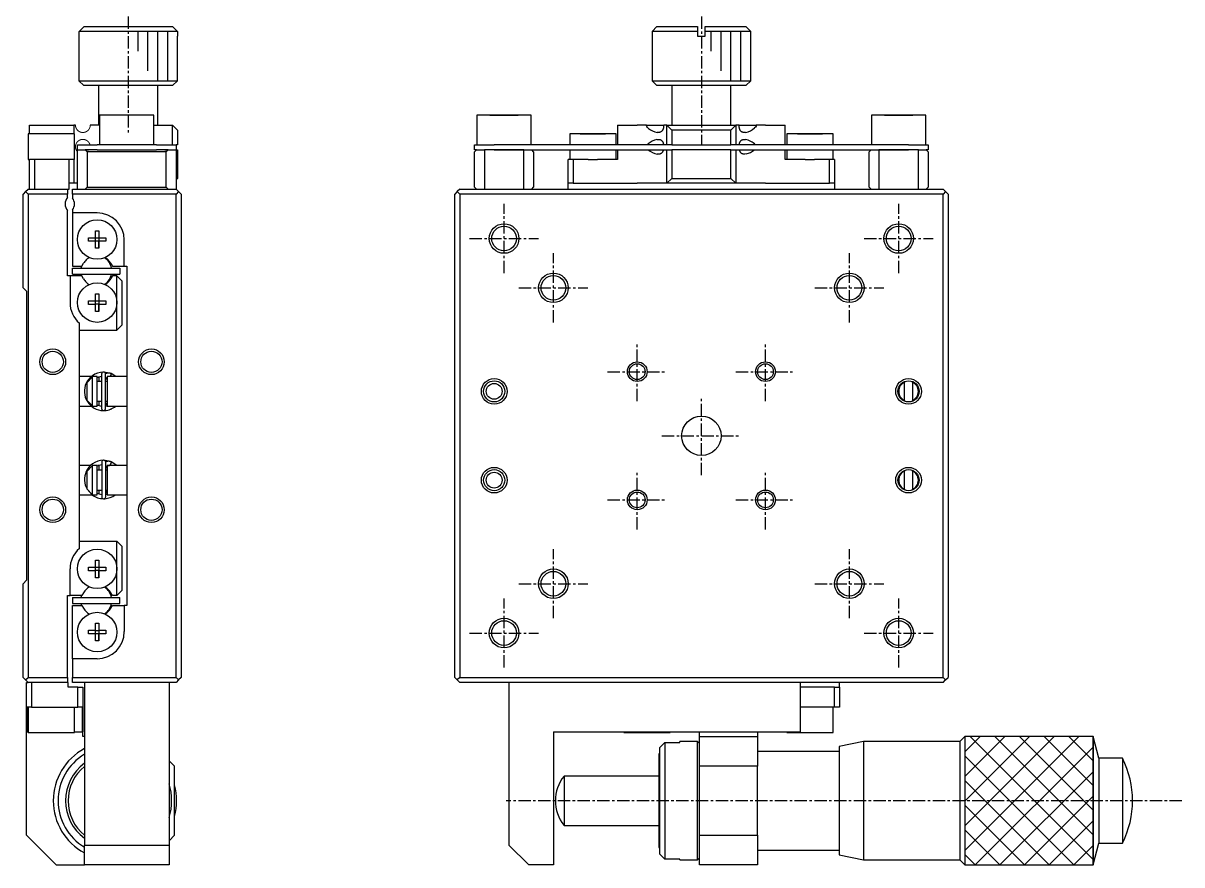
# Model space of a CAD drawing. Extents: x 10 to 350, y 10 to 236.
# Drawn here: x 94 to 211.4, y 107.5 to 192.8 of the extents above; entities that cross this region are included whole.
import ezdxf

# ---------------------------------------------------------------- set-up
doc = ezdxf.new("R2010")
doc.units = 0
doc.linetypes.add('CENTER', pattern=[2, 1.25, -0.25, 0.25, -0.25])
doc.layers.get('0').update_dxf_attribs({"linetype": 'CONTINUOUS'})
doc.layers.add('CENTER', color=1, linetype='CENTER')

msp = doc.modelspace()

# ---------------------------------------------------------------- linework, layer by layer
at = {"color": 7, "linetype": 'CONTINUOUS'}
for p, q in [((99.65, 191.5), (99.666026, 191.5)), ((99.65, 191.5), (99.65, 187)), ((99.666026, 192), (100.167813, 192.5)), ((99.666026, 191.5), (99.666026, 192)), ((109.633974, 192), (99.666026, 192)), ((100.167813, 192.5), (109.132187, 192.5)), ((109.132187, 192.5), (109.633974, 192)), ((109.633974, 192), (109.633974, 191.5)), ((109.633974, 191.5), (109.65, 191.5)), ((109.65, 187), (109.65, 191.5)), ((158.244926, 192.5), (157.744926, 192)), ((162.344926, 192), (157.744926, 192)), ((157.744926, 192), (157.744926, 187)), ((158.244926, 192.5), (162.344926, 192.5)), ((158.244926, 192.5), (162.344926, 192.5)), ((162.344926, 192.5), (162.344926, 192)), ((162.344926, 192), (162.344926, 191.5)), ((162.344926, 191.5), (163.144926, 191.5)), ((162.344926, 191.5), (163.144926, 191.5)), ((163.144926, 192.5), (167.244926, 192.5)), ((163.144926, 192.5), (167.244926, 192.5)), ((163.144926, 192), (163.144926, 192.5)), ((167.744926, 192), (163.144926, 192)), ((163.144926, 191.5), (163.144926, 192)), ((167.744926, 192), (167.244926, 192.5)), ((167.744926, 187), (167.744926, 192)), ((99.65, 187), (109.65, 187)), ((99.65, 187), (100.15, 186.5)), ((109.15, 186.5), (109.65, 187)), ((157.744926, 187), (167.744926, 187)), ((157.744926, 187), (158.244926, 186.5)), ((167.244926, 186.5), (167.744926, 187)), ((109.15, 186.5), (100.15, 186.5)), ((101.65, 186.5), (101.65, 182.5)), ((107.65, 182.5), (107.65, 186.5)), ((167.244926, 186.5), (158.244926, 186.5)), ((159.744926, 186.5), (159.744926, 182.5)), ((165.744926, 182.5), (165.744926, 186.5)), ((107.25, 183.5), (101.75, 183.5)), ((101.75, 183.5), (101.75, 180.5)), ((107.25, 180.5), (107.25, 183.5)), ((142.744926, 183.5), (139.994926, 183.5)), ((145.494926, 183.5), (139.994926, 183.5)), ((139.994926, 183.5), (139.994926, 180.5)), ((142.023238, 183.5), (141.30155, 183.5)), ((141.30155, 183.5), (142.023238, 183.5)), ((143.466614, 183.5), (142.023238, 183.5)), ((142.023238, 183.5), (143.466614, 183.5)), ((145.494926, 183.5), (142.744926, 183.5)), ((144.188302, 183.5), (143.466614, 183.5)), ((143.466614, 183.5), (144.188302, 183.5)), ((145.494926, 180.5), (145.494926, 183.5)), ((182.744926, 183.5), (179.994926, 183.5)), ((185.494926, 183.5), (179.994926, 183.5)), ((179.994926, 183.5), (179.994926, 180.5)), ((182.023238, 183.5), (181.30155, 183.5)), ((181.30155, 183.5), (182.023238, 183.5)), ((183.466614, 183.5), (182.023238, 183.5)), ((182.023238, 183.5), (183.466614, 183.5)), ((185.494926, 183.5), (182.744926, 183.5)), ((184.188302, 183.5), (183.466614, 183.5)), ((183.466614, 183.5), (184.188302, 183.5)), ((185.494926, 180.5), (185.494926, 183.5)), ((94.65, 182.5), (99.15, 182.5)), ((94.65, 181.6), (94.65, 182.5)), ((99.15, 182.5), (99.15, 181.6)), ((99.3, 182.5), (99.15, 182.5)), ((101.75, 182.5), (100.8, 182.5)), ((107.25, 182.5), (109.15, 182.5)), ((109.15, 180.5), (109.15, 182.5)), ((109.65, 182), (109.15, 182.5)), ((154.244926, 182.5), (154.244926, 180.5)), ((154.244926, 182.5), (156.244926, 182.5)), ((157.181676, 182.5), (156.244926, 182.5)), ((157.181676, 182.5), (158.924012, 182.5)), ((157.186605, 182.450687), (157.181676, 182.5)), ((157.226096, 182.350822), (157.186605, 182.450687)), ((157.295606, 182.258313), (157.226096, 182.350822)), ((157.389145, 182.169437), (157.295606, 182.258313)), ((158.845345, 182.055471), (158.837077, 182.036691)), ((158.853212, 182.074803), (158.845345, 182.055471)), ((158.860895, 182.095281), (158.853212, 182.074803)), ((158.868149, 182.116312), (158.860895, 182.095281)), ((158.874965, 182.137861), (158.868149, 182.116312)), ((158.881277, 182.159673), (158.874965, 182.137861)), ((158.88716, 182.181956), (158.881277, 182.159673)), ((158.892609, 182.20467), (158.88716, 182.181956)), ((158.897585, 182.22761), (158.892609, 182.20467)), ((158.902136, 182.250932), (158.897585, 182.22761)), ((158.906256, 182.274591), (158.902136, 182.250932)), ((158.910019, 182.299068), (158.906256, 182.274591)), ((158.913336, 182.323847), (158.910019, 182.299068)), ((158.916204, 182.348876), (158.913336, 182.323847)), ((158.918599, 182.373835), (158.916204, 182.348876)), ((158.920557, 182.398985), (158.918599, 182.373835)), ((158.922077, 182.424272), (158.920557, 182.398985)), ((158.923151, 182.449452), (158.922077, 182.424272)), ((158.923797, 182.474712), (158.923151, 182.449452)), ((158.924012, 182.5), (158.923797, 182.474712)), ((159.244926, 182.5), (158.924012, 182.5)), ((159.244926, 180.5), (159.244926, 182.5)), ((159.744926, 182), (159.244926, 182.5)), ((159.244926, 182.5), (161.494926, 182.5)), ((161.494926, 182.5), (163.994926, 182.5)), ((163.994926, 182.5), (166.244926, 182.5)), ((166.244926, 182.5), (165.744926, 182)), ((166.244926, 182.5), (166.244926, 180.5)), ((166.56584, 182.5), (166.244926, 182.5)), ((166.56584, 182.5), (168.308176, 182.5)), ((166.566241, 182.465506), (166.56584, 182.5)), ((166.567441, 182.431104), (166.566241, 182.465506)), ((166.569416, 182.39724), (166.567441, 182.431104)), ((166.572176, 182.363642), (166.569416, 182.39724)), ((166.574305, 182.342761), (166.572176, 182.363642)), ((166.576741, 182.322039), (166.574305, 182.342761)), ((166.580439, 182.294903), (166.576741, 182.322039)), ((166.584676, 182.268115), (166.580439, 182.294903)), ((166.58945, 182.241743), (166.584676, 182.268115)), ((166.594702, 182.216092), (166.58945, 182.241743)), ((166.600481, 182.190909), (166.594702, 182.216092)), ((166.60678, 182.166252), (166.600481, 182.190909)), ((166.611813, 182.148239), (166.60678, 182.166252)), ((166.617133, 182.130548), (166.611813, 182.148239)), ((166.624261, 182.108688), (166.617133, 182.130548)), ((166.631846, 182.087379), (166.624261, 182.108688)), ((166.639879, 182.066658), (166.631846, 182.087379)), ((166.648796, 182.045549), (166.639879, 182.066658)), ((166.658203, 182.025118), (166.648796, 182.045549)), ((168.227618, 182.297867), (168.14294, 182.206704)), ((168.284539, 182.391581), (168.227618, 182.297867)), ((168.308176, 182.5), (168.284539, 182.391581)), ((169.244926, 182.5), (168.308176, 182.5)), ((169.244926, 182.5), (171.244926, 182.5)), ((171.244926, 180.5), (171.244926, 182.5)), ((99.2, 181.6), (94.5, 181.6)), ((94.5, 181.6), (94.5, 179)), ((99.2, 179), (99.2, 181.6)), ((109.65, 182), (109.65, 180.5)), ((151.744926, 181.6), (149.394926, 181.6)), ((154.094926, 181.6), (149.394926, 181.6)), ((149.394926, 181.6), (149.394926, 180.5)), ((151.109841, 181.6), (150.474755, 181.6)), ((150.474755, 181.6), (151.109841, 181.6)), ((152.380011, 181.6), (151.109841, 181.6)), ((151.109841, 181.6), (152.380011, 181.6)), ((154.094926, 181.6), (151.744926, 181.6)), ((153.015097, 181.6), (152.380011, 181.6)), ((152.380011, 181.6), (153.015097, 181.6)), ((154.094926, 180.5), (154.094926, 181.6)), ((158.225912, 181.034243), (158.349456, 181.049037)), ((158.387287, 181.75), (158.261449, 181.759854)), ((158.349456, 181.049037), (158.387266, 181.05)), ((158.387266, 181.05), (158.397626, 181.049925)), ((158.396054, 181.750053), (158.387287, 181.75)), ((158.42825, 181.751208), (158.396054, 181.750053)), ((158.397626, 181.049925), (158.444622, 181.047591)), ((158.459745, 181.753911), (158.42825, 181.751208)), ((158.444622, 181.047591), (158.479575, 181.043515)), ((158.49063, 181.758233), (158.459745, 181.753911)), ((158.479575, 181.043515), (158.513724, 181.037343)), ((158.520613, 181.76419), (158.49063, 181.758233)), ((158.513724, 181.037343), (158.53929, 181.031135)), ((158.549904, 181.771877), (158.520613, 181.76419)), ((158.53929, 181.031135), (158.564322, 181.023592)), ((158.578206, 181.781273), (158.549904, 181.771877)), ((158.564322, 181.023592), (158.588768, 181.014676)), ((158.60573, 181.792502), (158.578206, 181.781273)), ((158.588768, 181.014676), (158.612928, 181.004187)), ((158.632288, 181.805552), (158.60573, 181.792502)), ((158.612928, 181.004187), (158.636424, 180.9922)), ((158.656545, 181.819634), (158.632288, 181.805552)), ((158.636424, 180.9922), (158.659522, 180.978482)), ((158.679981, 181.835474), (158.656545, 181.819634)), ((158.659522, 180.978482), (158.681863, 180.963149)), ((158.702471, 181.853041), (158.679981, 181.835474)), ((158.681863, 180.963149), (158.703513, 180.946085)), ((158.72406, 181.872414), (158.702471, 181.853041)), ((158.703513, 180.946085), (158.720262, 180.931188)), ((158.720262, 180.931188), (158.736458, 180.915195)), ((158.744503, 181.893392), (158.72406, 181.872414)), ((158.736458, 180.915195), (158.752068, 180.898113)), ((158.763984, 181.916165), (158.744503, 181.893392)), ((158.752068, 180.898113), (158.767297, 180.879657)), ((158.777068, 181.933231), (158.763984, 181.916165)), ((158.767297, 180.879657), (158.781893, 180.860076)), ((158.789651, 181.951182), (158.777068, 181.933231)), ((158.801713, 181.969995), (158.789651, 181.951182)), ((158.814129, 181.991253), (158.801713, 181.969995)), ((158.825924, 182.013499), (158.814129, 181.991253)), ((158.837077, 182.036691), (158.825924, 182.013499)), ((159.744926, 182), (159.744926, 180.5)), ((165.744926, 182), (159.744926, 182)), ((165.744926, 180.5), (165.744926, 182)), ((166.668088, 182.005401), (166.658203, 182.025118)), ((166.679144, 181.985189), (166.668088, 182.005401)), ((166.690732, 181.965809), (166.679144, 181.985189)), ((166.702836, 181.947286), (166.690732, 181.965809)), ((166.712507, 181.933608), (166.702836, 181.947286)), ((166.711633, 180.865194), (166.720764, 180.87736)), ((166.722474, 181.920445), (166.712507, 181.933608)), ((166.720764, 180.87736), (166.73987, 180.900494)), ((166.739372, 181.900069), (166.722474, 181.920445)), ((166.757021, 181.881077), (166.739372, 181.900069)), ((166.73987, 180.900494), (166.759952, 180.921868)), ((166.775271, 181.863581), (166.757021, 181.881077)), ((166.759952, 180.921868), (166.780945, 180.941459)), ((166.794211, 181.84744), (166.775271, 181.863581)), ((166.780945, 180.941459), (166.803129, 180.959516)), ((166.813664, 181.832749), (166.794211, 181.84744)), ((166.803129, 180.959516), (166.826193, 180.975801)), ((166.833743, 181.819361), (166.813664, 181.832749)), ((166.826193, 180.975801), (166.850069, 180.99033)), ((166.854296, 181.807323), (166.833743, 181.819361)), ((166.850069, 180.99033), (166.867813, 180.99976)), ((166.875414, 181.796527), (166.854296, 181.807323)), ((166.867813, 180.99976), (166.885949, 181.008312)), ((166.893112, 181.788592), (166.875414, 181.796527)), ((166.885949, 181.008312), (166.908625, 181.017599)), ((166.911156, 181.781454), (166.893112, 181.788592)), ((166.908625, 181.017599), (166.931842, 181.025639)), ((166.935599, 181.77319), (166.911156, 181.781454)), ((166.931842, 181.025639), (166.955556, 181.032462)), ((166.960602, 181.766255), (166.935599, 181.77319)), ((166.955556, 181.032462), (166.986892, 181.039538)), ((166.986117, 181.760612), (166.960602, 181.766255)), ((167.025029, 181.754504), (166.986117, 181.760612)), ((166.986892, 181.039538), (167.018968, 181.04473)), ((167.018968, 181.04473), (167.050078, 181.047992)), ((167.064932, 181.751016), (167.025029, 181.754504)), ((167.050078, 181.047992), (167.081763, 181.049696)), ((167.102526, 181.75), (167.064932, 181.751016)), ((167.081763, 181.049696), (167.102605, 181.05)), ((167.105551, 181.750006), (167.102526, 181.75)), ((167.102605, 181.05), (167.213532, 181.042243)), ((167.220837, 181.758759), (167.105551, 181.750006)), ((173.744926, 181.6), (171.394926, 181.6)), ((176.094926, 181.6), (171.394926, 181.6)), ((171.394926, 181.6), (171.394926, 180.5)), ((173.109841, 181.6), (172.474755, 181.6)), ((172.474755, 181.6), (173.109841, 181.6)), ((174.380011, 181.6), (173.109841, 181.6)), ((173.109841, 181.6), (174.380011, 181.6)), ((176.094926, 181.6), (173.744926, 181.6)), ((175.015097, 181.6), (174.380011, 181.6)), ((174.380011, 181.6), (175.015097, 181.6)), ((176.094926, 180.5), (176.094926, 181.6)), ((99.5, 180), (99.5, 180.5)), ((99.5, 180.5), (101.5, 180.5)), ((99.5, 176), (99.5, 180)), ((99.5, 180), (100.3, 180)), ((100.5, 179.8), (100.3, 180)), ((100.3, 180), (100.62822, 180)), ((100.62822, 180), (100.3, 180)), ((100.5, 179.8), (100.5, 176.2)), ((108.5, 179.8), (100.5, 179.8)), ((101.5, 180), (100.62822, 180)), ((107.5, 180.5), (101.5, 180.5)), ((101.5, 180), (107.5, 180)), ((107.5, 180.5), (109.5, 180.5)), ((108.37178, 180), (107.5, 180)), ((108.37178, 180), (108.7, 180)), ((108.7, 180), (108.37178, 180)), ((108.7, 180), (108.5, 179.8)), ((108.5, 176.2), (108.5, 179.8)), ((108.7, 180), (109.5, 180)), ((109.5, 180.5), (109.5, 180)), ((109.65, 180.5), (109.5, 180.5)), ((109.5, 180), (109.5, 176)), ((109.5, 180), (109.65, 180)), ((109.65, 180), (109.65, 177.1)), ((139.744926, 180), (139.744926, 180.5)), ((139.744926, 180.5), (141.744926, 180.5)), ((139.944926, 180), (139.744926, 179.8)), ((139.944926, 180), (139.744926, 180)), ((139.744926, 176.2), (139.744926, 179.8)), ((139.944926, 180), (140.744926, 180)), ((140.744926, 180), (140.744926, 176)), ((141.744926, 180), (140.744926, 180)), ((141.744926, 180), (140.744926, 180)), ((159.594926, 180.5), (141.744926, 180.5)), ((144.744926, 180), (141.744926, 180)), ((141.744926, 180), (144.744926, 180)), ((144.744926, 176), (144.744926, 180)), ((144.744926, 180), (159.594926, 180)), ((145.744926, 179.8), (145.544926, 180)), ((145.744926, 179.8), (145.744926, 176.2)), ((149.394926, 180), (149.394926, 179)), ((154.094926, 179), (154.094926, 180)), ((154.244926, 180), (154.244926, 179)), ((157.260636, 180.500064), (157.344308, 180.590867)), ((158.75927, 179.710385), (158.739921, 179.688445)), ((158.777676, 179.734066), (158.75927, 179.710385)), ((158.795081, 179.759443), (158.777676, 179.734066)), ((158.781893, 180.860076), (158.796049, 180.839046)), ((158.807283, 179.779278), (158.795081, 179.759443)), ((158.796049, 180.839046), (158.809524, 180.81687)), ((158.818916, 179.80002), (158.807283, 179.779278)), ((158.809524, 180.81687), (158.82229, 180.79359)), ((158.830369, 179.822472), (158.818916, 179.80002)), ((158.82229, 180.79359), (158.834003, 180.76993)), ((158.841195, 179.845866), (158.830369, 179.822472)), ((158.834003, 180.76993), (158.845033, 180.74526)), ((158.851375, 179.870151), (158.841195, 179.845866)), ((158.845033, 180.74526), (158.855361, 180.719639)), ((158.860752, 179.894882), (158.851375, 179.870151)), ((158.855361, 180.719639), (158.865163, 180.692565)), ((158.869494, 179.920416), (158.860752, 179.894882)), ((158.865163, 180.692565), (158.874223, 180.664578)), ((158.877462, 179.94626), (158.869494, 179.920416)), ((158.874223, 180.664578), (158.882695, 180.63514)), ((158.884812, 179.972811), (158.877462, 179.94626)), ((158.882695, 180.63514), (158.890388, 180.604852)), ((158.891532, 180), (158.884812, 179.972811)), ((158.890388, 180.604852), (158.897291, 180.573817)), ((158.897291, 180.573817), (158.902042, 180.549576)), ((158.902042, 180.549576), (158.90633, 180.524953)), ((158.90633, 180.524953), (158.910153, 180.5)), ((159.244926, 176.6), (159.244926, 180)), ((159.744926, 180.5), (159.594926, 180.5)), ((159.594926, 180), (159.744926, 180)), ((159.744926, 180.5), (165.744926, 180.5)), ((159.744926, 180), (159.744926, 177.1)), ((165.744926, 180), (159.744926, 180)), ((165.894926, 180.5), (165.744926, 180.5)), ((165.744926, 177.1), (165.744926, 180)), ((165.744926, 180), (165.894926, 180)), ((183.744926, 180.5), (165.894926, 180.5)), ((165.894926, 180), (180.744926, 180)), ((166.244926, 180), (166.244926, 176.6)), ((166.579699, 180.5), (166.582609, 180.51929)), ((166.582609, 180.51929), (166.585795, 180.538384)), ((166.585795, 180.538384), (166.590294, 180.562591)), ((166.590294, 180.562591), (166.59525, 180.586422)), ((166.59525, 180.586422), (166.600659, 180.609827)), ((166.606387, 179.96772), (166.59832, 180)), ((166.600659, 180.609827), (166.606616, 180.633135)), ((166.615338, 179.936374), (166.606387, 179.96772)), ((166.606616, 180.633135), (166.613041, 180.655959)), ((166.613041, 180.655959), (166.619927, 180.678253)), ((166.622165, 179.914917), (166.615338, 179.936374)), ((166.619927, 180.678253), (166.625715, 180.695544)), ((166.629424, 179.893984), (166.622165, 179.914917)), ((166.625715, 180.695544), (166.631792, 180.712478)), ((166.639158, 179.868451), (166.629424, 179.893984)), ((166.631792, 180.712478), (166.637937, 180.728491)), ((166.637937, 180.728491), (166.644347, 180.74415)), ((166.649568, 179.843806), (166.639158, 179.868451)), ((166.644347, 180.74415), (166.652956, 180.763703)), ((166.660635, 179.82011), (166.649568, 179.843806)), ((166.652956, 180.763703), (166.661996, 180.782646)), ((166.672125, 179.797811), (166.660635, 179.82011)), ((166.661996, 180.782646), (166.671457, 180.800953)), ((166.671457, 180.800953), (166.686635, 180.827535)), ((166.684238, 179.776456), (166.672125, 179.797811)), ((166.696952, 179.756085), (166.684238, 179.776456)), ((166.686635, 180.827535), (166.702754, 180.852594)), ((166.707244, 179.740936), (166.696952, 179.756085)), ((166.702754, 180.852594), (166.711633, 180.865194)), ((166.717888, 179.726389), (166.707244, 179.740936)), ((166.729201, 179.712057), (166.717888, 179.726389)), ((166.740871, 179.698369), (166.729201, 179.712057)), ((166.756091, 179.682026), (166.740871, 179.698369)), ((171.244926, 179), (171.244926, 180)), ((171.394926, 180), (171.394926, 179)), ((176.094926, 179), (176.094926, 180)), ((179.944926, 180), (179.744926, 179.8)), ((179.744926, 176.2), (179.744926, 179.8)), ((180.744926, 180), (180.744926, 176)), ((183.744926, 180), (180.744926, 180)), ((180.744926, 180), (183.744926, 180)), ((183.744926, 180.5), (185.744926, 180.5)), ((184.744926, 180), (183.744926, 180)), ((184.744926, 180), (183.744926, 180)), ((184.744926, 176), (184.744926, 180)), ((184.744926, 180), (185.544926, 180)), ((185.744926, 179.8), (185.544926, 180)), ((185.744926, 180), (185.544926, 180)), ((185.744926, 180.5), (185.744926, 180)), ((185.744926, 179.8), (185.744926, 176.2)), ((94.5, 179), (94.65, 179)), ((94.65, 176), (94.65, 179)), ((95.15, 179), (94.65, 179)), ((95.15, 179), (95.15, 176)), ((98.65, 179), (95.15, 179)), ((98.65, 176.6), (98.65, 179)), ((99.15, 179), (98.65, 179)), ((99.15, 179), (99.2, 179)), ((99.15, 179), (99.15, 176.6)), ((149.244926, 176.6), (149.244926, 179)), ((149.744926, 179), (149.244926, 179)), ((149.744926, 179), (149.744926, 176.6)), ((151.262743, 179), (149.744926, 179)), ((151.262743, 179), (152.227109, 179)), ((154.244926, 179), (152.227109, 179)), ((158.387323, 179.55), (158.270263, 179.558584)), ((158.419251, 179.550728), (158.387323, 179.55)), ((158.4545, 179.553346), (158.419251, 179.550728)), ((158.488515, 179.557881), (158.4545, 179.553346)), ((158.521741, 179.56445), (158.488515, 179.557881)), ((158.553957, 179.573098), (158.521741, 179.56445)), ((158.575193, 179.580173), (158.553957, 179.573098)), ((158.595993, 179.588277), (158.575193, 179.580173)), ((158.622684, 179.600567), (158.595993, 179.588277)), ((158.648547, 179.614748), (158.622684, 179.600567)), ((158.673501, 179.630857), (158.648547, 179.614748)), ((158.691369, 179.644059), (158.673501, 179.630857)), ((158.708699, 179.65836), (158.691369, 179.644059)), ((158.724569, 179.672903), (158.708699, 179.65836)), ((158.739921, 179.688445), (158.724569, 179.672903)), ((166.771856, 179.666703), (166.756091, 179.682026)), ((166.788139, 179.652407), (166.771856, 179.666703)), ((166.813161, 179.633107), (166.788139, 179.652407)), ((166.839231, 179.615989), (166.813161, 179.633107)), ((166.867386, 179.600454), (166.839231, 179.615989)), ((166.894444, 179.588033), (166.867386, 179.600454)), ((166.922316, 179.577488), (166.894444, 179.588033)), ((166.950699, 179.568827), (166.922316, 179.577488)), ((166.979783, 179.561885), (166.950699, 179.568827)), ((167.009214, 179.556643), (166.979783, 179.561885)), ((167.039243, 179.552958), (167.009214, 179.556643)), ((167.069599, 179.550776), (167.039243, 179.552958)), ((167.100466, 179.550003), (167.069599, 179.550776)), ((167.102516, 179.55), (167.100466, 179.550003)), ((167.144891, 179.551199), (167.102516, 179.55)), ((167.282101, 179.569236), (167.144891, 179.551199)), ((173.262743, 179), (171.244926, 179)), ((173.262743, 179), (174.227109, 179)), ((175.744926, 179), (174.227109, 179)), ((175.744926, 176.6), (175.744926, 179)), ((176.244926, 179), (175.744926, 179)), ((176.244926, 179), (176.244926, 176.6)), ((98.65, 176), (98.65, 176.6)), ((99.15, 176.6), (98.65, 176.6)), ((99.5, 176.6), (99.15, 176.6)), ((100.3, 176), (100.5, 176.2)), ((100.5, 176.2), (108.5, 176.2)), ((108.5, 176.2), (108.7, 176)), ((109.5, 176.95), (109.65, 177.1)), ((139.744926, 176.2), (139.944926, 176)), ((145.544926, 176), (145.744926, 176.2)), ((149.744926, 176.6), (149.244926, 176.6)), ((149.244926, 176), (149.244926, 176.6)), ((149.744926, 176.6), (156.244926, 176.6)), ((159.244926, 176.6), (156.244926, 176.6)), ((159.244926, 176.6), (159.744926, 177.1)), ((166.244926, 176.6), (159.244926, 176.6)), ((159.744926, 177.1), (165.744926, 177.1)), ((165.744926, 177.1), (166.244926, 176.6)), ((169.244926, 176.6), (166.244926, 176.6)), ((169.244926, 176.6), (175.744926, 176.6)), ((176.244926, 176.6), (175.744926, 176.6)), ((176.244926, 176.6), (176.244926, 176)), ((179.744926, 176.2), (179.944926, 176)), ((185.544926, 176), (185.744926, 176.2)), ((94.25, 175.75), (94, 175.5)), ((94, 166), (94, 175.5)), ((94.25, 175.75), (94.5, 176)), ((94.5, 175.5), (94.25, 175.75)), ((94.5, 176), (98.5, 176)), ((94.5, 175.5), (94.5, 126.5)), ((98.5, 175.5), (94.5, 175.5)), ((98.5, 176), (98.65, 176)), ((98.5, 176), (98.5, 175.5)), ((98.5, 175.161438), (98.5, 175.5)), ((99, 176), (109.5, 176)), ((99, 175.5), (99, 176)), ((99, 175.5), (99, 175.1)), ((109.5, 175.5), (99, 175.5)), ((109.5, 176), (109.75, 175.75)), ((109.75, 175.75), (109.5, 175.5)), ((109.5, 126.5), (109.5, 175.5)), ((110, 175.5), (109.75, 175.75)), ((110, 175.5), (110, 126.5)), ((137.994926, 175.75), (137.744926, 175.5)), ((137.744926, 126.5), (137.744926, 175.5)), ((138.244926, 176), (137.994926, 175.75)), ((138.244926, 175.5), (137.994926, 175.75)), ((138.244926, 176), (140.744926, 176)), ((187.244926, 175.5), (138.244926, 175.5)), ((138.244926, 175.5), (138.244926, 126.5)), ((140.744926, 176), (144.744926, 176)), ((140.744926, 176), (144.744926, 176)), ((144.744926, 176), (180.744926, 176)), ((180.744926, 176), (184.744926, 176)), ((180.744926, 176), (184.744926, 176)), ((184.744926, 176), (187.244926, 176)), ((187.494926, 175.75), (187.244926, 176)), ((187.494926, 175.75), (187.244926, 175.5)), ((187.244926, 126.5), (187.244926, 175.5)), ((187.744926, 175.5), (187.494926, 175.75)), ((187.744926, 175.5), (187.744926, 126.5)), ((98.5, 167.2), (98.5, 173.838562)), ((99, 173.9), (99, 173.6)), ((101.5, 173.6), (99, 173.6)), ((99, 173.6), (99, 168.2)), ((101.32, 171.786361), (101.68, 171.786361)), ((101.32, 171.08), (101.32, 171.786361)), ((101.68, 171.786361), (101.68, 171.08)), ((101.68, 171.786361), (101.68, 171.08)), ((100.613639, 171.08), (101.32, 171.08)), ((100.613639, 170.72), (100.613639, 171.08)), ((101.32, 170.72), (100.613639, 170.72)), ((101.330372, 171.069628), (101.32, 171.08)), ((101.330372, 170.730372), (101.32, 170.72)), ((101.32, 170.013639), (101.32, 170.72)), ((101.330372, 170.730372), (101.330372, 171.069628)), ((101.330372, 171.069628), (101.669628, 171.069628)), ((101.669628, 170.730372), (101.330372, 170.730372)), ((101.669628, 171.069628), (101.68, 171.08)), ((101.669628, 171.069628), (101.669628, 170.730372)), ((101.669628, 170.730372), (101.68, 170.72)), ((101.68, 171.08), (102.386361, 171.08)), ((101.68, 170.72), (101.68, 170.013639)), ((102.386361, 170.72), (101.68, 170.72)), ((101.68, 170.013639), (101.68, 170.72)), ((102.386361, 171.08), (102.386361, 170.72)), ((104.25, 168.2), (104.25, 170.85)), ((101.68, 170.013639), (101.32, 170.013639)), ((99, 168.2), (99.955588, 168.2)), ((99, 168), (103.8, 168)), ((99, 167.4), (99, 168)), ((99.955588, 168.2), (100.125185, 168.49375)), ((102.874815, 168.49375), (103.044412, 168.2)), ((103.044412, 168.2), (104.25, 168.2)), ((103.8, 168), (103.8, 167.4)), ((104.25, 168.2), (104.5, 168.2)), ((104.5, 168.2), (104.5, 166)), ((98.75, 167.2), (98.5, 167.2)), ((98.75, 167.2), (98.75, 164.5)), ((99.955588, 167.2), (98.75, 167.2)), ((99, 167.4), (103.8, 167.4)), ((100.125185, 166.90625), (99.955588, 167.2)), ((103.044412, 167.2), (102.874815, 166.90625)), ((103.5, 167.2), (103.044412, 167.2)), ((103.5, 164.5), (103.5, 167.2)), ((103.5, 167.2), (104, 166.7)), ((94, 166), (94.35, 165.65)), ((94.35, 165.65), (94.35, 136.35)), ((104, 166.7), (104, 162.2)), ((104.5, 166), (104.5, 133.8)), ((100.613639, 164.68), (101.32, 164.68)), ((100.613639, 164.32), (100.613639, 164.68)), ((101.32, 165.386361), (101.68, 165.386361)), ((101.32, 164.68), (101.32, 165.386361)), ((101.330372, 164.669628), (101.32, 164.68)), ((101.330372, 164.330372), (101.330372, 164.669628)), ((101.330372, 164.669628), (101.669628, 164.669628)), ((101.669628, 164.669628), (101.68, 164.68)), ((101.669628, 164.669628), (101.669628, 164.330372)), ((101.68, 165.386361), (101.68, 164.68)), ((101.68, 165.386361), (101.68, 164.68)), ((101.68, 164.68), (102.386361, 164.68)), ((102.386361, 164.68), (102.386361, 164.32)), ((103.5, 161.7), (103.5, 164.5)), ((101.32, 164.32), (100.613639, 164.32)), ((101.330372, 164.330372), (101.32, 164.32)), ((101.32, 163.613639), (101.32, 164.32)), ((101.68, 163.613639), (101.32, 163.613639)), ((101.669628, 164.330372), (101.330372, 164.330372)), ((101.669628, 164.330372), (101.68, 164.32)), ((101.68, 164.32), (101.68, 163.613639)), ((102.386361, 164.32), (101.68, 164.32)), ((101.68, 163.613639), (101.68, 164.32)), ((99.7, 139.579062), (99.7, 162.420938)), ((104, 162.2), (103.5, 161.7)), ((99.7, 161.7), (103.5, 161.7)), ((102.921029, 157.299002), (102.179486, 157.456727)), ((100.898375, 157), (99.7, 157)), ((100.5, 156.416515), (101, 156.945683)), ((100.5, 154.583485), (100.5, 156.416515)), ((100.899534, 157), (100.899369, 157)), ((101, 157), (101, 156.945683)), ((101.5, 157), (101, 157)), ((101, 156.945683), (101, 154.054317)), ((101.499989, 156.914926), (101.952123, 157.046028)), ((101.5, 154), (101.5, 157)), ((101.95215, 156.5), (101.5, 156.5)), ((101.7, 156.5), (101.7, 157)), ((101.95215, 157.258046), (101.95215, 153.758046)), ((102.351469, 157.289885), (102.349711, 157.289049)), ((102.383058, 157.303901), (102.351469, 157.289885)), ((102.35215, 153.758046), (102.35215, 157.258046)), ((102.35215, 156.656435), (102.499968, 156.916361)), ((102.5, 156.5), (102.35215, 156.5)), ((102.415296, 157.316321), (102.383058, 157.303901)), ((102.448101, 157.327113), (102.415296, 157.316321)), ((102.481395, 157.336251), (102.448101, 157.327113)), ((102.515096, 157.343715), (102.481395, 157.336251)), ((102.5, 157), (102.5, 154)), ((104.5, 157), (102.5, 157)), ((102.54912, 157.349485), (102.515096, 157.343715)), ((102.583386, 157.353548), (102.54912, 157.349485)), ((102.617809, 157.355894), (102.583386, 157.353548)), ((102.652305, 157.356517), (102.617809, 157.355894)), ((102.686791, 157.355416), (102.652305, 157.356517)), ((102.721181, 157.352592), (102.686791, 157.355416)), ((102.755392, 157.348053), (102.721181, 157.352592)), ((102.789339, 157.341809), (102.755392, 157.348053)), ((102.82294, 157.333875), (102.789339, 157.341809)), ((102.819601, 157.011824), (102.813275, 157)), ((102.826062, 157.024329), (102.819601, 157.011824)), ((102.856113, 157.32427), (102.82294, 157.333875)), ((102.927827, 157.296089), (102.823806, 156.999982)), ((102.832617, 157.037435), (102.826062, 157.024329)), ((102.839223, 157.051057), (102.832617, 157.037435)), ((102.845838, 157.065106), (102.839223, 157.051057)), ((102.852418, 157.079491), (102.845838, 157.065106)), ((102.858921, 157.094119), (102.852418, 157.079491)), ((102.888774, 157.313017), (102.856113, 157.32427)), ((102.865305, 157.108895), (102.858921, 157.094119)), ((102.871528, 157.123723), (102.865305, 157.108895)), ((102.87755, 157.138508), (102.871528, 157.123723)), ((102.883332, 157.153153), (102.87755, 157.138508)), ((102.888837, 157.167564), (102.883332, 157.153153)), ((102.919164, 157.300863), (102.888774, 157.313017)), ((102.894029, 157.181646), (102.888837, 157.167564)), ((102.898874, 157.19531), (102.894029, 157.181646)), ((102.90334, 157.208465), (102.898874, 157.19531)), ((102.9074, 157.221027), (102.90334, 157.208465)), ((102.911026, 157.232915), (102.9074, 157.221027)), ((102.914194, 157.244052), (102.911026, 157.232915)), ((102.916886, 157.254364), (102.914194, 157.244052)), ((102.919082, 157.263786), (102.916886, 157.254364)), ((102.917832, 157.301144), (102.919824, 157.300489)), ((103.405799, 157.000034), (102.918724, 157.300011)), ((102.920769, 157.272256), (102.919082, 157.263786)), ((102.919824, 157.300489), (102.921303, 157.298644)), ((102.921936, 157.279719), (102.920769, 157.272256)), ((102.921303, 157.298644), (102.922258, 157.295621)), ((102.922576, 157.286128), (102.921936, 157.279719)), ((102.922258, 157.295621), (102.922683, 157.29144)), ((102.922683, 157.29144), (102.922576, 157.286128)), ((183.344926, 156.498389), (183.344926, 156.416515)), ((183.344926, 154.583485), (183.344926, 156.416515)), ((184.144926, 156.416515), (184.144926, 156.498389)), ((184.144926, 156.49781), (184.144926, 154.50219)), ((184.144926, 156.416515), (184.144926, 154.583485)), ((99.7, 154), (100.917522, 154)), ((101, 154.054317), (100.5, 154.583485)), ((100.917983, 154), (100.918089, 154)), ((100.918617, 154), (100.918738, 154)), ((101, 154.054317), (101, 154)), ((101, 154), (101.5, 154)), ((101.952149, 153.970366), (101.499932, 154.100898)), ((101.5, 154.5), (101.95215, 154.5)), ((101.7, 154.024524), (101.7, 154.5)), ((102.35215, 154.5), (102.5, 154.5)), ((102.499961, 154.099736), (102.35215, 154.359658)), ((102.50021, 153.996816), (102.352153, 153.970048)), ((102.5, 154), (104.5, 154)), ((102.513234, 153.999892), (102.50021, 153.996816)), ((183.344926, 154.583485), (183.344926, 154.501611)), ((184.144926, 154.501611), (184.144926, 154.583485)), ((102.174127, 153.559274), (102.274916, 153.562913)), ((102.860206, 153.693134), (102.861344, 153.693503)), ((102.861344, 153.693503), (102.862365, 153.693837)), ((102.862365, 153.693837), (102.863651, 153.694259)), ((102.863651, 153.694259), (102.865321, 153.694812)), ((102.865321, 153.694812), (102.866933, 153.69535)), ((102.866933, 153.69535), (102.870148, 153.696435)), ((102.870148, 153.696435), (102.871962, 153.697056)), ((102.871962, 153.697056), (102.87553, 153.698293)), ((102.87553, 153.698293), (102.919164, 153.71523)), ((102.917832, 153.714949), (102.917524, 153.71568)), ((102.919164, 153.71523), (102.917832, 153.714949)), ((102.918922, 153.716166), (102.971852, 153.739769)), ((100.842814, 148), (99.7, 148)), ((100.843626, 148), (100.843452, 148)), ((100.844007, 148), (100.843903, 148)), ((101, 148), (101, 147.945683)), ((101.5, 148), (101, 148)), ((101.499878, 147.9679), (101.962862, 148.10407)), ((101.5, 145), (101.5, 148)), ((101.7, 148), (101.573988, 148)), ((101.7, 147.5), (101.7, 148)), ((101.96289, 148.316089), (101.96289, 144.816089)), ((102.931768, 148.357045), (102.190225, 148.514769)), ((102.362208, 148.347927), (102.36045, 148.347091)), ((102.393797, 148.361944), (102.362208, 148.347927)), ((102.36289, 144.816089), (102.36289, 148.316089)), ((102.426035, 148.374363), (102.393797, 148.361944)), ((102.45884, 148.385155), (102.426035, 148.374363)), ((102.492134, 148.394294), (102.45884, 148.385155)), ((102.525835, 148.401757), (102.492134, 148.394294)), ((102.5, 148), (102.5, 145)), ((104.5, 148), (102.5, 148)), ((102.559859, 148.407528), (102.525835, 148.401757)), ((102.594125, 148.411591), (102.559859, 148.407528)), ((102.567652, 148.00009), (102.749019, 148.000032)), ((102.628548, 148.413936), (102.594125, 148.411591)), ((102.663045, 148.41456), (102.628548, 148.413936)), ((102.69753, 148.413458), (102.663045, 148.41456)), ((102.73192, 148.410635), (102.69753, 148.413458)), ((102.766131, 148.406096), (102.73192, 148.410635)), ((102.800078, 148.399852), (102.766131, 148.406096)), ((102.79087, 148.005027), (102.786693, 148)), ((102.795418, 148.011098), (102.79087, 148.005027)), ((102.800308, 148.018175), (102.795418, 148.011098)), ((102.938567, 148.354132), (102.79872, 147.999981)), ((102.83368, 148.391918), (102.800078, 148.399852)), ((102.805512, 148.026214), (102.800308, 148.018175)), ((102.810996, 148.035166), (102.805512, 148.026214)), ((102.816727, 148.044976), (102.810996, 148.035166)), ((102.82267, 148.055585), (102.816727, 148.044976)), ((102.828788, 148.066926), (102.82267, 148.055585)), ((102.835045, 148.078931), (102.828788, 148.066926)), ((102.866852, 148.382313), (102.83368, 148.391918)), ((102.841401, 148.091525), (102.835045, 148.078931)), ((102.847817, 148.104632), (102.841401, 148.091525)), ((102.854255, 148.118171), (102.847817, 148.104632)), ((102.860675, 148.132058), (102.854255, 148.118171)), ((102.867036, 148.146209), (102.860675, 148.132058)), ((102.899513, 148.371059), (102.866852, 148.382313)), ((102.873301, 148.160537), (102.867036, 148.146209)), ((102.879431, 148.174954), (102.873301, 148.160537)), ((102.885388, 148.189371), (102.879431, 148.174954)), ((102.891135, 148.2037), (102.885388, 148.189371)), ((102.896638, 148.217853), (102.891135, 148.2037)), ((102.901862, 148.231743), (102.896638, 148.217853)), ((102.929903, 148.358905), (102.899513, 148.371059)), ((102.906776, 148.245285), (102.901862, 148.231743)), ((102.911349, 148.258395), (102.906776, 148.245285)), ((102.915554, 148.270994), (102.911349, 148.258395)), ((102.919364, 148.283004), (102.915554, 148.270994)), ((102.922756, 148.294351), (102.919364, 148.283004)), ((102.925709, 148.304966), (102.922756, 148.294351)), ((102.928206, 148.314783), (102.925709, 148.304966)), ((102.93023, 148.323743), (102.928206, 148.314783)), ((102.928571, 148.359187), (102.930516, 148.358565)), ((103.482592, 148.000051), (102.929463, 148.358054)), ((102.93177, 148.33179), (102.93023, 148.323743)), ((102.930516, 148.358565), (102.931975, 148.356816)), ((102.932815, 148.338874), (102.93177, 148.33179)), ((102.931975, 148.356816), (102.932939, 148.353952)), ((102.93336, 148.344953), (102.932815, 148.338874)), ((102.932939, 148.353952), (102.933402, 148.34999)), ((102.933402, 148.34999), (102.93336, 148.344953)), ((100.5, 147.416515), (101, 147.945683)), ((100.5, 145.583485), (100.5, 147.416515)), ((101, 147.945683), (101, 145.054317)), ((101.96289, 147.5), (101.5, 147.5)), ((102.36289, 147.714478), (102.499955, 147.967785)), ((102.5, 147.5), (102.36289, 147.5)), ((183.344926, 147.498389), (183.344926, 147.416515)), ((183.344926, 145.583485), (183.344926, 147.416515)), ((184.144926, 147.416515), (184.144926, 147.498389)), ((184.144926, 147.49781), (184.144926, 145.50219)), ((184.144926, 147.416515), (184.144926, 145.583485)), ((99.7, 145), (101, 145)), ((100.483868, 145.576589), (101.004004, 144.999493)), ((101, 145.054317), (100.5, 145.583485)), ((101, 145.054317), (101, 145)), ((101, 145), (101.5, 145)), ((101.962888, 145.028408), (101.499947, 145.163966)), ((101.5, 145.5), (101.96289, 145.5)), ((101.7, 145.086004), (101.7, 145.5)), ((102.184866, 144.617316), (102.285655, 144.620955)), ((102.36289, 145.5), (102.5, 145.5)), ((102.499973, 145.164381), (102.36289, 145.4177)), ((102.50008, 145.052382), (102.362892, 145.02809)), ((102.5, 145), (104.5, 145)), ((102.870945, 144.751177), (102.872083, 144.751546)), ((102.872083, 144.751546), (102.873105, 144.751879)), ((102.873105, 144.751879), (102.87439, 144.752301)), ((102.87439, 144.752301), (102.87606, 144.752854)), ((102.87606, 144.752854), (102.877672, 144.753392)), ((102.877672, 144.753392), (102.880887, 144.754478)), ((102.880887, 144.754478), (102.882701, 144.755098)), ((102.882701, 144.755098), (102.886269, 144.756335)), ((102.886269, 144.756335), (102.929903, 144.773273)), ((102.928571, 144.772991), (102.928264, 144.773723)), ((102.929903, 144.773273), (102.928571, 144.772991)), ((102.929661, 144.774209), (102.982591, 144.797811)), ((183.344926, 145.583485), (183.344926, 145.501611)), ((184.144926, 145.501611), (184.144926, 145.583485)), ((99.7, 140.3), (103.5, 140.3)), ((103.5, 137.5), (103.5, 140.3)), ((103.5, 140.3), (104, 139.8)), ((104, 139.8), (104, 135.3)), ((98.75, 134.8), (98.75, 137.5)), ((100.613639, 137.68), (101.32, 137.68)), ((100.613639, 137.32), (100.613639, 137.68)), ((101.32, 138.386361), (101.68, 138.386361)), ((101.32, 137.68), (101.32, 138.386361)), ((101.330372, 137.669628), (101.32, 137.68)), ((101.330372, 137.330372), (101.330372, 137.669628)), ((101.330372, 137.669628), (101.669628, 137.669628)), ((101.669628, 137.669628), (101.68, 137.68)), ((101.669628, 137.669628), (101.669628, 137.330372)), ((101.68, 138.386361), (101.68, 137.68)), ((101.68, 138.386361), (101.68, 137.68)), ((101.68, 137.68), (102.386361, 137.68)), ((102.386361, 137.68), (102.386361, 137.32)), ((103.5, 134.8), (103.5, 137.5)), ((94.35, 136.35), (94, 136)), ((101.32, 137.32), (100.613639, 137.32)), ((101.330372, 137.330372), (101.32, 137.32)), ((101.32, 136.613639), (101.32, 137.32)), ((101.68, 136.613639), (101.32, 136.613639)), ((101.669628, 137.330372), (101.330372, 137.330372)), ((101.669628, 137.330372), (101.68, 137.32)), ((101.68, 137.32), (101.68, 136.613639)), ((102.386361, 137.32), (101.68, 137.32)), ((101.68, 136.613639), (101.68, 137.32)), ((94, 126.5), (94, 136)), ((100.125185, 135.09375), (99.955588, 134.8)), ((103.044412, 134.8), (102.874815, 135.09375)), ((104, 135.3), (103.5, 134.8)), ((98.5, 134.8), (98.75, 134.8)), ((98.5, 126.5), (98.5, 134.8)), ((99.955588, 134.8), (98.75, 134.8)), ((99, 134.6), (103.8, 134.6)), ((99, 134.6), (99, 134)), ((99, 134), (103.8, 134)), ((103.5, 134.8), (103.044412, 134.8)), ((103.8, 134), (103.8, 134.6)), ((99, 133.8), (99.955588, 133.8)), ((99, 128.4), (99, 133.8)), ((99.955588, 133.8), (100.125185, 133.50625)), ((102.874815, 133.50625), (103.044412, 133.8)), ((103.044412, 133.8), (104.25, 133.8)), ((104.25, 133.8), (104.25, 131.15)), ((104.5, 133.8), (104.25, 133.8)), ((101.32, 131.986361), (101.68, 131.986361)), ((101.32, 131.28), (101.32, 131.986361)), ((101.68, 131.986361), (101.68, 131.28)), ((101.68, 131.986361), (101.68, 131.28)), ((100.613639, 131.28), (101.32, 131.28)), ((100.613639, 130.92), (100.613639, 131.28)), ((101.32, 130.92), (100.613639, 130.92)), ((101.330372, 131.269628), (101.32, 131.28)), ((101.330372, 130.930372), (101.32, 130.92)), ((101.32, 130.213639), (101.32, 130.92)), ((101.330372, 130.930372), (101.330372, 131.269628)), ((101.330372, 131.269628), (101.669628, 131.269628)), ((101.669628, 130.930372), (101.330372, 130.930372)), ((101.669628, 131.269628), (101.68, 131.28)), ((101.669628, 131.269628), (101.669628, 130.930372)), ((101.669628, 130.930372), (101.68, 130.92)), ((101.68, 131.28), (102.386361, 131.28)), ((101.68, 130.92), (101.68, 130.213639)), ((102.386361, 130.92), (101.68, 130.92)), ((101.68, 130.213639), (101.68, 130.92)), ((102.386361, 131.28), (102.386361, 130.92)), ((101.68, 130.213639), (101.32, 130.213639)), ((101.5, 128.4), (99, 128.4)), ((99, 128.4), (99, 126.5)), ((94, 126.5), (94.25, 126.25)), ((94.25, 126.25), (94.5, 126.5)), ((94.5, 126), (94.25, 126.25)), ((94.35, 123.5), (94.35, 126)), ((94.35, 126), (94.5, 126)), ((94.5, 126.5), (98.5, 126.5)), ((98.5, 126), (94.5, 126)), ((94.85, 126), (94.85, 123.5)), ((98.5, 126.5), (98.5, 126)), ((98.55, 126), (98.5, 126)), ((98.55, 125.5), (98.55, 126)), ((99, 126.5), (109.5, 126.5)), ((99, 126), (99, 126.5)), ((109.5, 126), (99, 126)), ((100.2, 126), (100.2, 109.5)), ((108.8, 126), (108.8, 109.5)), ((109.5, 126.5), (109.75, 126.25)), ((109.75, 126.25), (109.5, 126)), ((110, 126.5), (109.75, 126.25)), ((137.744926, 126.5), (137.994926, 126.25)), ((138.244926, 126.5), (137.994926, 126.25)), ((137.994926, 126.25), (138.244926, 126)), ((138.244926, 126.5), (187.244926, 126.5)), ((187.244926, 126), (138.244926, 126)), ((143.244926, 126), (143.244926, 109.5)), ((172.744926, 126), (172.744926, 121)), ((176.744928, 125.5), (176.744928, 126)), ((187.494926, 126.25), (187.244926, 126.5)), ((187.244926, 126), (187.494926, 126.25)), ((187.494926, 126.25), (187.744926, 126.5)), ((99.55, 125.5), (98.55, 125.5)), ((99.55, 123.5), (99.55, 125.5)), ((99.55, 125.5), (100.05, 125.5)), ((100.05, 125.5), (100.05, 123.5)), ((176.244926, 125.5), (172.744926, 125.5)), ((176.244926, 123.5), (176.244926, 125.5)), ((176.244926, 125.5), (176.744928, 125.5)), ((176.744928, 125.5), (176.744926, 123.5)), ((94.85, 123.5), (94.35, 123.5)), ((94.35, 121), (94.35, 123.5)), ((94.419179, 123.5), (94.419179, 121)), ((94.5, 123.5), (94.5, 120.9)), ((94.85, 123.5), (99.55, 123.5)), ((99.2, 120.9), (99.2, 123.5)), ((100.05, 123.5), (99.55, 123.5)), ((100.009736, 121), (100.009736, 123.5)), ((100.05, 123.5), (100.05, 121)), ((176.244926, 123.5), (172.744926, 123.5)), ((176.094926, 120.9), (176.094926, 123.5)), ((176.744926, 123.5), (176.244926, 123.5)), ((94.419179, 121), (94.35, 121)), ((94.35, 110.5), (94.35, 121)), ((94.419179, 121), (94.5, 121)), ((99.2, 121), (100.009736, 121)), ((100.05, 121), (100.009736, 121)), ((100.05, 120.5), (100.05, 121)), ((147.744926, 121), (147.744926, 107.5)), ((147.744926, 121), (172.744926, 121)), ((154.894926, 121), (154.894926, 120.9)), ((159.594926, 120.9), (159.594926, 121)), ((162.544926, 120.5), (162.544926, 121)), ((168.444926, 121), (168.444926, 120.5)), ((171.394926, 121), (171.394926, 120.9)), ((94.5, 120.9), (99.2, 120.9)), ((100.2, 120.5), (100.05, 120.5)), ((154.894926, 120.9), (157.244926, 120.9)), ((157.244926, 120.9), (159.594926, 120.9)), ((158.544926, 119.408327), (159.044926, 119.91608)), ((159.044926, 119.91608), (159.044926, 108.08392)), ((159.044926, 119.91608), (160.544926, 119.91608)), ((160.544926, 119.91608), (160.544926, 120)), ((160.544926, 119.91608), (160.544926, 120)), ((162.344926, 120), (160.544926, 120)), ((162.344926, 108), (162.344926, 120)), ((162.544926, 119.8), (162.344926, 120)), ((162.544926, 117.5), (162.544926, 120.5)), ((162.544926, 120.5), (168.444926, 120.5)), ((168.444926, 120.5), (168.444926, 117.5)), ((171.394926, 120.9), (173.744926, 120.9)), ((173.744926, 120.9), (176.094926, 120.9)), ((179.194925, 119.999996), (176.694926, 119.499997)), ((179.194925, 119.999996), (179.194925, 108.000004)), ((188.94493, 119.999996), (179.194925, 119.999996)), ((189.444932, 120.499999), (188.94493, 119.999996)), ((188.94493, 119.999996), (188.94493, 108.000004)), ((189.444932, 120.499999), (189.444932, 107.500001)), ((202.444933, 120.499999), (189.444932, 120.499999)), ((202.444933, 120.499999), (189.444932, 120.499999)), ((189.444932, 120.499999), (189.444932, 107.500001)), ((202.444933, 120.499999), (202.444933, 107.500001)), ((203.034421, 118.3), (202.444933, 120.499999)), ((202.444933, 107.500001), (202.444933, 120.499999)), ((158.444926, 118.75), (158.444926, 109.25)), ((158.444926, 118.75), (158.444926, 118.5)), ((158.544926, 118.75), (158.444926, 118.75)), ((158.544926, 108.591673), (158.544926, 119.408327)), ((158.544926, 118.643559), (158.544926, 119.408327)), ((176.694926, 119), (168.444926, 119)), ((176.694926, 119.499997), (176.694926, 108.500003)), ((176.694926, 119.499997), (176.694926, 119)), ((176.694926, 119.249997), (176.694926, 119)), ((176.694926, 119.249997), (176.694926, 108.750003)), ((109.35, 117.5), (108.8, 118.05)), ((109.35, 110.5), (109.35, 117.5)), ((168.444926, 117.5), (162.544926, 117.5)), ((162.544926, 110.5), (162.544926, 117.5)), ((168.444926, 110.5), (168.444926, 117.5)), ((203.034421, 118.3), (203.034421, 109.7)), ((205.444932, 118.3), (203.034421, 118.3)), ((205.444932, 118.3), (205.444932, 109.7)), ((148.822435, 116.499996), (148.822435, 111.500004)), ((158.444926, 116.499996), (148.822435, 116.499996)), ((94.35, 110.5), (97.35, 107.5)), ((108.8, 109.95), (109.35, 110.5)), ((148.822435, 111.500004), (158.444926, 111.500004)), ((162.544926, 110.5), (168.444926, 110.5)), ((162.544926, 107.5), (162.544926, 110.5)), ((168.444926, 110.5), (168.444926, 107.5)), ((100.2, 109.5), (108.8, 109.5)), ((100.2, 107.5), (100.2, 109.5)), ((108.8, 109.5), (108.8, 107.5)), ((143.244926, 109.5), (145.244926, 107.5)), ((158.444926, 109.5), (158.444926, 109.25)), ((158.444926, 109.25), (158.544926, 109.25)), ((158.544926, 108.591673), (158.544926, 109.356441)), ((202.444933, 107.500001), (203.034421, 109.7)), ((203.034421, 109.7), (205.444932, 109.7)), ((159.044926, 108.08392), (158.544926, 108.591673)), ((160.544926, 108.08392), (159.044926, 108.08392)), ((160.544926, 108), (160.544926, 108.08392)), ((160.544926, 108), (160.544926, 108.08392)), ((162.344926, 108), (162.544926, 108.2)), ((168.444926, 109), (176.694926, 109)), ((176.694926, 109), (176.694926, 108.500003)), ((176.694926, 109), (176.694926, 108.750003)), ((176.694926, 108.500003), (179.194925, 108.000004)), ((97.35, 107.5), (100.2, 107.5)), ((108.8, 107.5), (100.2, 107.5)), ((147.744926, 107.5), (145.244926, 107.5)), ((160.544926, 108), (162.344926, 108)), ((168.444926, 107.5), (162.544926, 107.5)), ((179.194925, 108.000004), (188.94493, 108.000004)), ((188.94493, 108.000004), (189.444932, 107.500001)), ((189.444932, 107.500001), (202.444933, 107.500001)), ((189.444932, 107.500001), (202.444933, 107.500001))]:
    msp.add_line(p, q, dxfattribs=at)
at = {"color": 3, "linetype": 'CONTINUOUS'}
for p, q in [((105.65, 190), (105.65, 192)), ((106.65, 188), (106.65, 192)), ((107.65, 187), (107.65, 192)), ((108.65, 187), (108.65, 192)), ((163.744926, 190), (163.744926, 192)), ((164.744926, 188), (164.744926, 192)), ((165.744926, 187), (165.744926, 192)), ((166.744926, 187), (166.744926, 192)), ((189.444932, 118.944932), (190.999999, 120.499999)), ((189.444932, 116.444932), (193.499999, 120.499999)), ((189.444932, 113.944932), (195.999999, 120.499999)), ((189.444932, 111.444932), (198.499999, 120.499999)), ((189.444932, 108.944932), (200.999999, 120.499999)), ((190.000001, 120.499999), (202.444933, 108.055067)), ((192.500001, 120.499999), (202.444933, 110.555067)), ((195.000001, 120.499999), (202.444933, 113.055067)), ((197.500001, 120.499999), (202.444933, 115.555067)), ((200.000001, 120.499999), (202.444933, 118.055067)), ((190.500001, 107.500001), (202.444933, 119.444933)), ((189.444932, 118.555068), (200.499999, 107.500001)), ((193.000001, 107.500001), (202.444933, 116.944933)), ((189.444932, 116.055068), (197.999999, 107.500001)), ((195.500001, 107.500001), (202.444933, 114.444933)), ((189.444932, 113.555068), (195.499999, 107.500001)), ((198.000001, 107.500001), (202.444933, 111.944933)), ((189.444932, 111.055068), (192.999999, 107.500001)), ((200.500001, 107.500001), (202.444933, 109.444933)), ((189.444932, 108.555068), (190.499999, 107.500001))]:
    msp.add_line(p, q, dxfattribs=at)
at = {"color": 7, "linetype": 'CONTINUOUS', "const_width": 0.1}
for points in [[(100.8, 182.5), (100.799573, 182.474712), (100.798294, 182.449452), (100.796167, 182.424272), (100.793165, 182.398985), (100.789311, 182.373835), (100.784617, 182.348876), (100.779019, 182.323847), (100.772582, 182.299068), (100.765326, 182.274591), (100.757435, 182.250932), (100.748786, 182.22761), (100.739406, 182.20467), (100.729225, 182.181956), (100.718339, 182.159673), (100.706777, 182.137861), (100.694424, 182.116312), (100.681428, 182.095281), (100.667825, 182.074803), (100.654065, 182.055471), (100.639784, 182.036691), (100.620802, 182.013499), (100.601066, 181.991253), (100.580655, 181.969995), (100.561172, 181.951182), (100.541194, 181.933231), (100.520783, 181.916165), (100.491051, 181.893392), (100.460653, 181.872414), (100.429398, 181.853041), (100.397714, 181.835474), (100.365598, 181.819634), (100.333271, 181.805552), (100.298891, 181.792502), (100.264317, 181.781273), (100.229824, 181.771877), (100.195199, 181.76419), (100.160826, 181.758233), (100.126494, 181.753911), (100.092551, 181.751208), (100.058912, 181.750053), (100.01469, 181.750832), (99.971225, 181.754149), (99.928821, 181.759854), (99.887189, 181.767885), (99.846744, 181.778067), (99.807211, 181.790385), (99.768947, 181.804652), (99.731822, 181.820837), (99.686505, 181.843973), (99.643115, 181.869964), (99.601889, 181.898588), (99.562498, 181.930049), (99.525316, 181.964084), (99.490049, 182.001042), (99.457051, 182.040749), (99.426199, 182.08362), (99.408855, 182.110856), (99.392359, 182.13943), (99.376778, 182.169437), (99.362122, 182.20113), (99.35518, 182.217643), (99.348509, 182.234651), (99.340006, 182.258313), (99.332059, 182.283057), (99.324737, 182.308969), (99.321291, 182.322566), (99.318035, 182.336516), (99.314986, 182.350822), (99.312322, 182.364617), (99.309865, 182.378788), (99.307635, 182.393304), (99.305653, 182.408135), (99.30394, 182.423249), (99.302516, 182.438617), (99.301625, 182.450687), (99.300922, 182.462906), (99.300413, 182.475229), (99.300104, 182.487609), (99.3, 182.5)], [(99.499945, 179.790158), (99.471819, 179.822287), (99.443442, 179.85888), (99.416547, 179.898449), (99.391604, 179.940814), (99.37982, 179.963311), (99.368574, 179.986696), (99.355628, 180.016543), (99.347438, 180.037496), (99.33968, 180.059276), (99.332397, 180.081949), (99.327219, 180.099781), (99.322362, 180.118221), (99.318965, 180.13241), (99.315771, 180.147013), (99.312804, 180.162015), (99.310089, 180.177404), (99.307649, 180.193166), (99.305506, 180.209288), (99.304025, 180.222403), (99.302758, 180.235743), (99.301718, 180.249264), (99.301079, 180.259792), (99.300585, 180.270409), (99.300239, 180.281085), (99.300045, 180.291789), (99.300004, 180.302283), (99.30011, 180.312783), (99.300361, 180.323258), (99.300756, 180.333677), (99.301308, 180.344271), (99.302005, 180.354789), (99.30284, 180.365206), (99.30381, 180.375499), (99.305246, 180.388549), (99.306884, 180.401379), (99.308709, 180.413964), (99.311301, 180.429707), (99.314162, 180.445058), (99.317268, 180.46001), (99.320596, 180.474556), (99.325936, 180.495528), (99.331692, 180.515717), (99.340084, 180.541917), (99.349107, 180.566934), (99.358699, 180.590867), (99.374256, 180.625377), (99.393682, 180.662976), (99.414534, 180.698351), (99.444928, 180.743184), (99.477762, 180.784837), (99.512955, 180.82353), (99.541263, 180.851079), (99.570924, 180.877049), (99.605247, 180.9039), (99.641338, 180.928885), (99.679084, 180.95186), (99.718957, 180.972987), (99.76051, 180.991878), (99.804289, 181.008609), (99.849747, 181.022772), (99.89707, 181.034243), (99.930533, 181.040424), (99.964725, 181.045136), (100.012027, 181.049037), (100.060535, 181.049925), (100.110065, 181.047591), (100.148416, 181.043515), (100.187207, 181.037343), (100.217155, 181.031135), (100.247265, 181.023592), (100.277461, 181.014676), (100.308108, 181.004187), (100.338719, 180.9922), (100.369628, 180.978482), (100.400332, 180.963149), (100.430886, 180.946085), (100.455093, 180.931188), (100.478992, 180.915195), (100.502505, 180.898113), (100.525918, 180.879657), (100.548814, 180.860076), (100.571466, 180.839046), (100.593455, 180.81687), (100.614685, 180.79359), (100.63452, 180.76993), (100.653524, 180.74526), (100.671613, 180.719639), (100.689056, 180.692565), (100.705426, 180.664578), (100.720953, 180.63514), (100.735246, 180.604852), (100.74823, 180.573817), (100.757256, 180.549576), (100.765468, 180.524953), (100.772842, 180.5)]]:
    msp.add_lwpolyline(points, dxfattribs=at)
at = {"color": 7, "linetype": 'CONTINUOUS'}
for centre, radius in [((101.5, 170.9), 2), ((142.744926, 171), 1.25), ((182.744926, 171), 1.25), ((147.744926, 166), 1.25), ((177.744926, 166), 1.25), ((101.5, 164.5), 2), ((97, 158.5), 1.075), ((107, 158.5), 1.075), ((156.244926, 157.5), 0.8), ((169.244926, 157.5), 0.8), ((141.744926, 155.5), 1.075), ((141.744926, 155.5), 0.8), ((183.744926, 155.5), 1.075), ((162.744926, 151), 2), ((141.744926, 146.5), 1.075), ((141.744926, 146.5), 0.8), ((183.744926, 146.5), 1.075), ((97, 143.5), 1.075), ((107, 143.5), 1.075), ((156.244926, 144.5), 0.8), ((169.244926, 144.5), 0.8), ((101.5, 137.5), 2), ((147.744926, 136), 1.25), ((177.744926, 136), 1.25), ((101.5, 131.1), 2), ((142.744926, 131), 1.25), ((182.744926, 131), 1.25)]:
    msp.add_circle(centre, radius, dxfattribs=at)
at = {"color": 3, "linetype": 'CONTINUOUS'}
for centre, radius in [((142.744926, 171), 1.5), ((182.744926, 171), 1.5), ((147.744926, 166), 1.5), ((177.744926, 166), 1.5), ((97, 158.5), 1.3), ((107, 158.5), 1.3), ((156.244926, 157.5), 1), ((169.244926, 157.5), 1), ((141.744926, 155.5), 1.3), ((183.744926, 155.5), 1.3), ((141.744926, 146.5), 1.3), ((183.744926, 146.5), 1.3), ((97, 143.5), 1.3), ((107, 143.5), 1.3), ((156.244926, 144.5), 1), ((169.244926, 144.5), 1), ((147.744926, 136), 1.5), ((177.744926, 136), 1.5), ((142.744926, 131), 1.5), ((182.744926, 131), 1.5)]:
    msp.add_circle(centre, radius, dxfattribs=at)
at = {"color": 7, "linetype": 'CONTINUOUS'}
for centre, radius, start, end in [((158.640317, 183.700424), 1.977208, 230.74319309, 258.95279179), ((166.842617, 183.710388), 1.98794, 280.96780265, 310.8518897), ((158.664727, 179.063534), 2.018973, 102.55318149, 130.84426454), ((166.876685, 179.188779), 1.883825, 44.11179581, 79.69953239), ((158.643659, 181.504793), 1.981705, 229.41477685, 259.13933097), ((166.815422, 181.555004), 2.039869, 283.22519365, 310.33078309), ((99.25, 174.5), 1, 138.590378, 221.409622), ((98.2, 174.5), 1, 323.130102, 36.869898), ((101.5, 170.85), 2.75, 0, 90), ((101.4, 167.699999), 1.5875, 161.641525, 169.10691), ((101.5, 167.7), 1.5875, 135, 150), ((101.615, 167.58519), 1.75, 121.886504, 135.004406), ((101.4, 167.699999), 1.5875, 10.89309, 57.84066), ((101.385, 167.58519), 1.75, 44.995594, 58.113496), ((101.5, 167.7), 1.5875, 30, 45), ((101.4, 167.699999), 1.5875, 190.893016, 198.358399), ((101.5, 167.7), 1.5875, 210, 225), ((101.4, 167.699999), 1.5875, 302.159423, 349.106984), ((101.5, 167.7), 1.5875, 315, 330), ((101.615, 167.81481), 1.75, 224.995594, 238.113496), ((101.385, 167.81481), 1.75, 301.886504, 315.004406), ((101.5, 164.5), 2.75, 180, 229.114807), ((102.154295, 155.500978), 1.956029, 90.75802723, 125.76480604), ((102.15215, 157.258046), 0.2, 0, 180), ((102.152077, 155.508147), 1.948934, 155.39212257, 269.18267785), ((102.161919, 155.500024), 1.961268, 125.92925448, 155.29610648), ((183.744926, 155.5), 1, 113.578178, 246.421822), ((183.744926, 155.5), 1, 293.578178, 66.421822), ((102.149313, 155.515193), 1.956316, 273.68114225, 309.22615063), ((102.15215, 153.758046), 0.2, 180, 0), ((102.172657, 146.558066), 1.961267, 125.92921791, 155.29606991), ((102.165035, 146.55902), 1.95603, 90.75807348, 125.76485228), ((102.16289, 148.316089), 0.2, 0, 180), ((102.162961, 146.566244), 1.949043, 155.39535754, 210.51504086), ((183.744926, 146.5), 1, 113.578178, 246.421822), ((183.744926, 146.5), 1, 293.578178, 66.421822), ((102.16351, 146.566987), 1.949742, 233.508947, 269.162609), ((102.16289, 144.816089), 0.2, 180, 0), ((102.159588, 146.575324), 1.958431, 273.69077113, 306.43930899), ((101.5, 137.5), 2.75, 130.885193, 180), ((101.5, 134.3), 1.5875, 135, 150), ((101.615, 134.18519), 1.75, 121.886504, 135.004406), ((101.4, 134.300001), 1.5875, 10.893016, 57.840577), ((101.385, 134.18519), 1.75, 44.995594, 58.113496), ((101.5, 134.3), 1.5875, 30, 45), ((101.4, 134.300001), 1.5875, 161.641601, 169.106984), ((101.4, 134.300001), 1.5875, 190.89309, 198.358475), ((101.4, 134.300001), 1.5875, 302.15934, 349.10691), ((101.5, 134.3), 1.5875, 210, 225), ((101.615, 134.41481), 1.75, 224.995594, 238.113496), ((101.385, 134.41481), 1.75, 301.886504, 315.004406), ((101.5, 134.3), 1.5875, 315, 330), ((101.5, 131.15), 2.75, 270, 0), ((103.05, 114), 6, 118.35935, 241.64065), ((103.05, 114), 5.5, 121.21037, 238.78963), ((103.05, 114), 4.75, 126.869898, 233.130102), ((196.699932, 113.999998), 9.745001, 333.816215, 26.183798), ((151.944931, 113.999997), 3.999997, 141.317795, 218.682173), ((103.05, 114), 6, 343.402158, 16.597842), ((103.05, 114), 6.499999, 345.750002, 14.249998)]:
    msp.add_arc(centre, radius, start, end, dxfattribs=at)
at = {"color": 3, "linetype": 'CONTINUOUS'}
for radius, start, end in [(4.75, 126.869898, 233.130102), (4.5, 129.29648, 230.70352)]:
    msp.add_arc((103.05, 114), radius, start, end, dxfattribs=at)
at = {"layer": 'CENTER', "color": 1, "linetype": 'CENTER'}
for p, q in [((104.65, 197.5), (104.65, 181.5)), ((162.744926, 197.5), (162.744926, 180.5)), ((142.744926, 167.5), (142.744926, 174.5)), ((182.744926, 167.5), (182.744926, 174.5)), ((139.244926, 171), (146.244926, 171)), ((179.244926, 171), (186.244926, 171)), ((147.744926, 162.5), (147.744926, 169.5)), ((177.744926, 162.5), (177.744926, 169.5)), ((144.244926, 166), (151.244926, 166)), ((174.244926, 166), (181.244926, 166)), ((156.244926, 154.5), (156.244926, 160.5)), ((169.244926, 154.5), (169.244926, 160.5)), ((153.244926, 157.5), (159.244926, 157.5)), ((166.244926, 157.5), (172.244926, 157.5)), ((162.744926, 147), (162.744926, 155)), ((158.744926, 151), (166.744926, 151)), ((156.244926, 141.5), (156.244926, 147.5)), ((169.244926, 141.5), (169.244926, 147.5)), ((153.244926, 144.5), (159.244926, 144.5)), ((166.244926, 144.5), (172.244926, 144.5)), ((147.744926, 132.5), (147.744926, 139.5)), ((177.744926, 132.5), (177.744926, 139.5)), ((144.244926, 136), (151.244926, 136)), ((174.244926, 136), (181.244926, 136)), ((142.744926, 127.5), (142.744926, 134.5)), ((182.744926, 127.5), (182.744926, 134.5)), ((139.244926, 131), (146.244926, 131)), ((179.244926, 131), (186.244926, 131)), ((211.444933, 114), (142.944934, 114))]:
    msp.add_line(p, q, dxfattribs=at)

doc.saveas('drawing.dxf')
